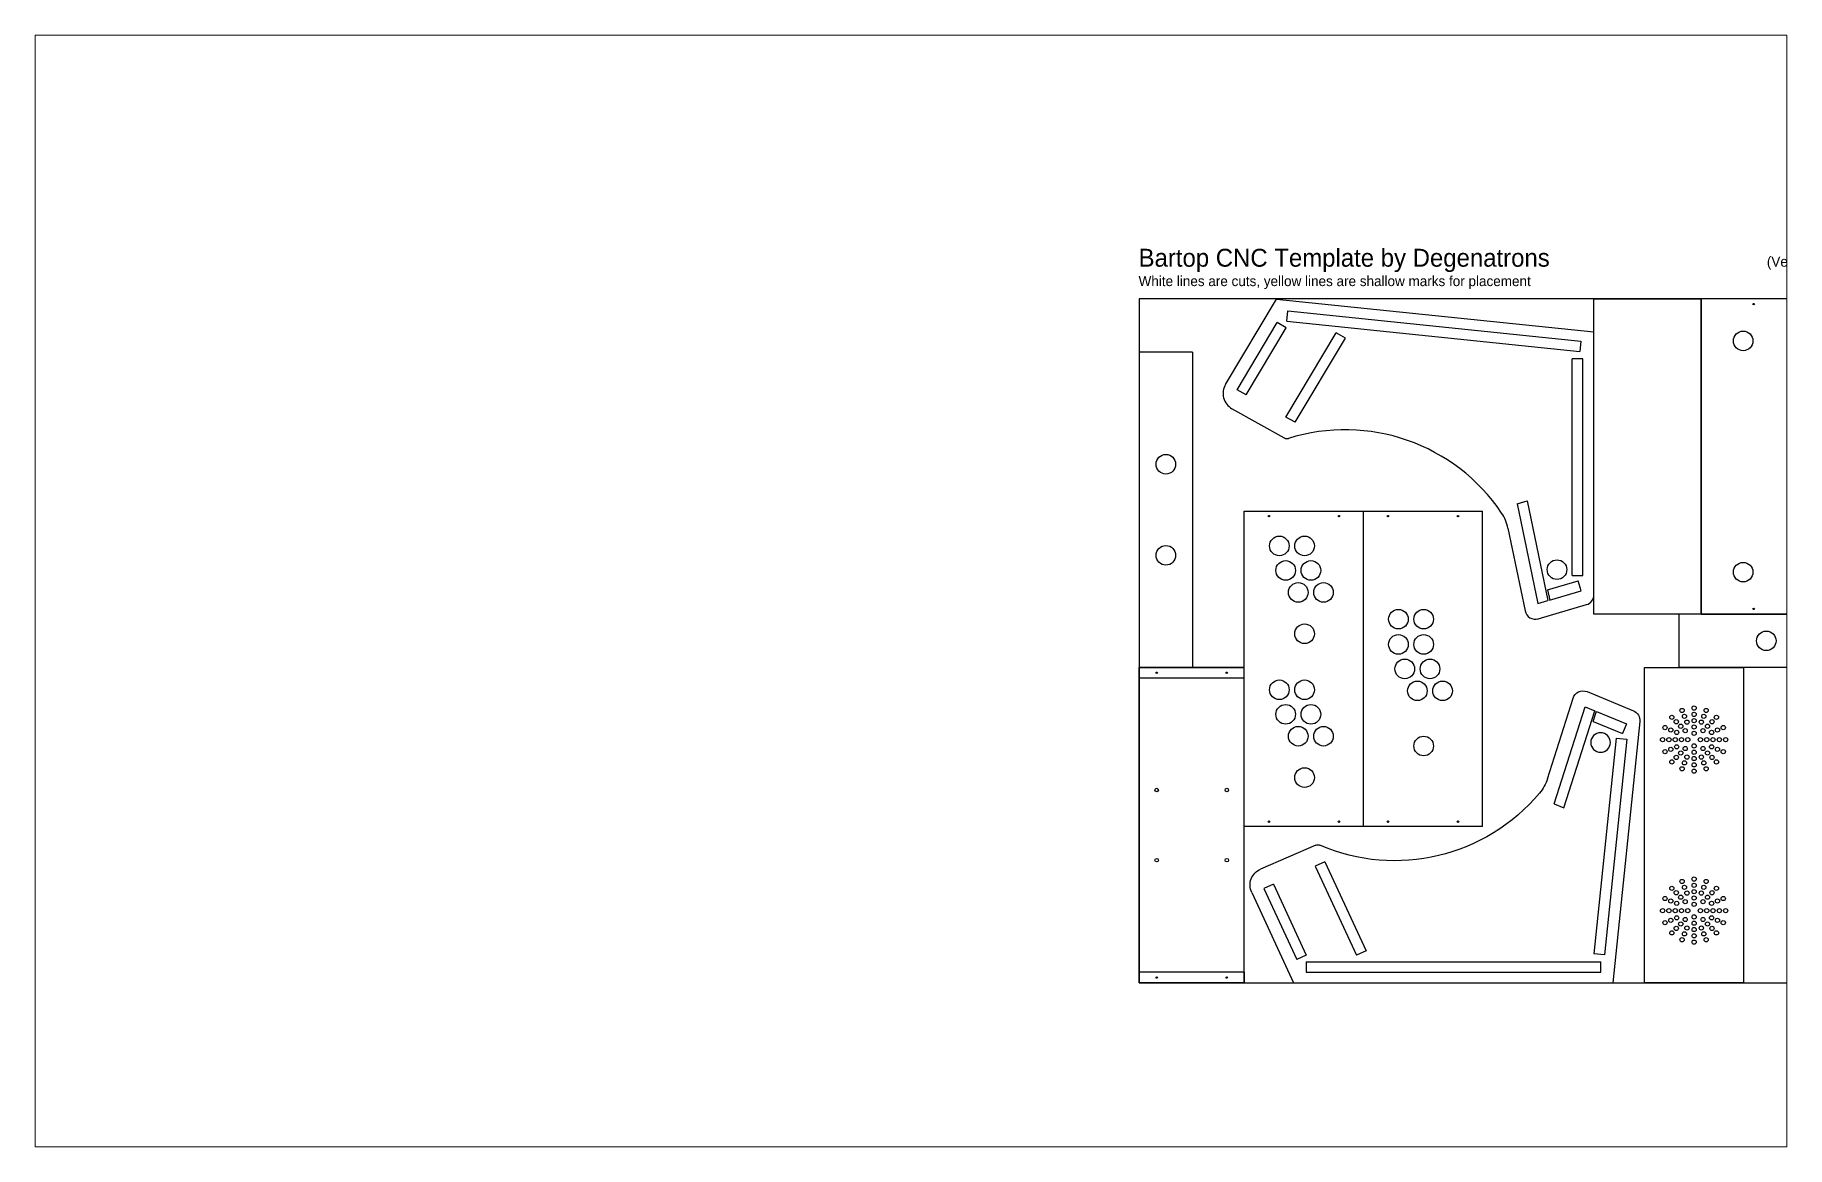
# Paper-space layout 'Sheet1' of a CAD drawing. Header units: millimetres. Extents: x 40 to 364, y 26 to 231.
# The model-space entities are those that its viewports show. They can reach past a viewport. Long polylines and large blocks are cut down to what shows.
import ezdxf

# ---------------------------------------------------------------- set-up
doc = ezdxf.new("R2010")
doc.units = ezdxf.units.MM
doc.layers.add('annotations', color=7, linetype='Continuous')
doc.layers.add('batons', color=7, linetype='Continuous')

# ---------------------------------------------------------------- blocks, each defined once
blk = doc.blocks.new('top')
for p, q in [((-1056.9, 781.2), (-606.9, 781.2)), ((-1056.9, 628.2), (-1056.9, 781.2)), ((-606.9, 781.2), (-606.9, 628.2)), ((-606.9, 628.2), (-1056.9, 628.2))]:
    blk.add_line(p, q)
blk = doc.blocks.new('control panel 1 player')
for p, q in [((23.8, -11.1), (473.8, -11.1)), ((23.8, -181.1), (23.8, -11.1)), ((473.8, -11.1), (473.8, -181.1)), ((23.8, -181.1), (473.8, -181.1))]:
    blk.add_line(p, q)
for centre, radius in [((30.8, -46.1), 1), ((283.8, -61.1), 14), ((319.8, -61.1), 14), ((466.8, -46.1), 1), ((217.5, -88.1), 14), ((248.8, -70.1), 14), ((138.8, -97.1), 14), ((248.8, -106.1), 14), ((283.8, -97.1), 14), ((319.8, -97.1), 14), ((217.5, -124.1), 14), ((30.8, -146.1), 1), ((466.8, -146.1), 1)]:
    blk.add_circle(centre, radius)
blk = doc.blocks.new('monitor bar')
for p, q in [((940.3, 685.7), (940.3, 835.7)), ((1390.3, 835.7), (940.3, 835.7)), ((1390.3, 835.7), (1390.3, 685.7)), ((1390.3, 685.7), (940.3, 685.7))]:
    blk.add_line(p, q)
for centre, radius in [((947.8, 810.7), 1), ((1115.3, 810.7), 2.5), ((1215.3, 810.7), 2.5), ((1382.8, 810.7), 1), ((947.8, 710.7), 1), ((1115.3, 710.7), 2.5), ((1215.3, 710.7), 2.5), ((1382.8, 710.7), 1)]:
    blk.add_circle(centre, radius)
at = {"layer": 'batons', "color": 2}
for p, q in [((940.3, 835.7), (940.3, 685.7)), ((955.3, 835.7), (940.3, 835.7)), ((955.3, 685.7), (955.3, 835.7)), ((1375.3, 835.7), (1390.3, 835.7)), ((1375.3, 835.7), (1375.3, 685.7)), ((1390.3, 835.7), (1390.3, 685.7)), ((940.3, 685.7), (955.3, 685.7)), ((1390.3, 685.7), (1375.3, 685.7))]:
    blk.add_line(p, q, dxfattribs=at)
blk = doc.blocks.new('control panel 2 player')
for p, q in [((-503, 496.6), (-53, 496.6)), ((-503, 326.6), (-503, 496.6)), ((-53, 496.6), (-53, 326.6)), ((-503, 326.6), (-53, 326.6))]:
    blk.add_line(p, q)
for centre, radius in [((-496, 461.6), 1), ((-342.8, 437.6), 14), ((-307.8, 446.6), 14), ((-137.5, 437.6), 14), ((-102.5, 446.6), 14), ((-60, 461.6), 1), ((-374, 419.6), 14), ((-168.8, 419.6), 14), ((-433, 410.6), 14), ((-342.8, 401.6), 14), ((-307.8, 410.6), 14), ((-227.8, 410.6), 14), ((-137.5, 401.6), 14), ((-102.5, 410.6), 14), ((-374, 383.6), 14), ((-168.8, 383.6), 14), ((-496, 361.6), 1), ((-60, 361.6), 1)]:
    blk.add_circle(centre, radius)
blk = doc.blocks.new('baton placement')
at = {"color": 2}
for p, q in [((1228.5, 496.3), (1235.8, 509.4)), ((1235.8, 509.4), (1332, 452)), ((1228.5, 496.3), (1324.3, 439.1)), ((1324.3, 439.1), (1332, 452)), ((1189.4, 426.5), (1196.7, 439.6)), ((1189.4, 426.5), (1309.6, 354.7)), ((1196.7, 439.6), (1317, 367.8)), ((1333.7, 438.3), (1290.4, 20)), ((1348.7, 436.8), (1305.3, 18.5)), ((1333.7, 438.3), (1348.7, 436.8)), ((1309.6, 354.7), (1317, 367.8)), ((1073.2, 109.5), (930.7, 80)), ((1073.2, 109.5), (1077.5, 95.1)), ((930.7, 80), (935, 65.6)), ((1077.5, 95.1), (935, 65.6)), ((950.4, 66.2), (935.5, 63.1)), ((935.7, 63.2), (948.9, 18.4)), ((950.4, 66.2), (963.3, 22.6)), ((970.8, 31), (1279.9, 31)), ((970.8, 31), (970.8, 16)), ((1279.9, 16), (1279.9, 31)), ((948.9, 18.4), (963.3, 22.6)), ((970.8, 16), (1279.9, 16)), ((1305.3, 18.5), (1290.4, 20))]:
    blk.add_line(p, q, dxfattribs=at)
blk = doc.blocks.new('side panel')
for p, q in [((1246.5, 525.8), (1368.4, 453)), ((1170, 441.8), (1211.9, 516.6)), ((1368.4, 453), (1321.4, 0)), ((1041.6, 122.8), (923.4, 98.3)), ((912, 79.4), (932.3, 10.8)), ((946.6, 0), (1321.4, 0))]:
    blk.add_line(p, q)
at = {"color": 2}
blk.add_circle((982.2, 52.7), 14, dxfattribs=at)
for centre, radius, start, end in [((1233.7, 504.4), 25, 59.1534, 150.7512), ((912.4, 355.2), 269.4, 303.9832, 17.4476), ((1176.6, 438.2), 7.5, 150.7512, 197.4476), ((1029.4, 181.5), 60, 281.6894, 303.9832), ((926.4, 83.6), 15, 101.6894, 196.4222), ((946.6, 15), 15, 196.4222, 270)]:
    blk.add_arc(centre, radius, start, end)
at = {"layer": 'batons', "color": 7}
blk.add_blockref('baton placement', (3, 0), dxfattribs=at)
blk = doc.blocks.new('bottom')
for p, q in [((1906.3, 709.5), (1549.3, 709.5)), ((1549.3, 259.5), (1549.3, 709.5)), ((1906.3, 259.5), (1906.3, 709.5)), ((1549.3, 259.5), (1906.3, 259.5))]:
    blk.add_line(p, q)
for centre in [(1624.3, 702), (1831.3, 702), (1624.3, 267), (1831.3, 267)]:
    blk.add_circle(centre, 1)
blk = doc.blocks.new('speaker panel')
for p, q in [((721, 389.4), (863, 389.4)), ((721, -60.6), (721, 389.4)), ((863, -60.6), (863, 389.4)), ((863, -60.6), (721, -60.6))]:
    blk.add_line(p, q)
for centre in [(774.8, 328), (792, 331.4), (792, 322.4), (809.2, 328), (750.4, 303.6), (758.7, 300.2), (760.2, 318.2), (766.5, 311.9), (772.9, 305.5), (778.2, 319.7), (779.3, 299.1), (781.7, 311.4), (792, 313.4), (792, 304.4), (802.3, 311.4), (804.7, 299.1), (805.8, 319.7), (811.1, 305.5), (817.5, 311.9), (823.8, 318.2), (825.3, 300.2), (833.6, 303.6), (747, 286.4), (756, 286.4), (758.7, 272.6), (765, 286.4), (767.1, 296.7), (767.1, 276.1), (774, 286.4), (779.3, 273.7), (783, 286.4), (792, 295.4), (792, 277.4), (801, 286.4), (804.7, 273.7), (810, 286.4), (816.9, 296.7), (816.9, 276.1), (819, 286.4), (825.3, 272.6), (828, 286.4), (837, 286.4), (750.4, 269.2), (760.2, 254.6), (766.5, 261), (772.9, 267.3), (778.2, 253.2), (781.7, 261.5), (792, 268.4), (792, 259.4), (792, 250.4), (802.3, 261.5), (805.8, 253.2), (811.1, 267.3), (817.5, 261), (823.8, 254.6), (833.6, 269.2), (774.8, 244.8), (792, 241.4), (809.2, 244.8), (760.2, 74.2), (774.8, 84), (778.2, 75.7), (792, 87.4), (792, 78.4), (805.8, 75.7), (809.2, 84), (823.8, 74.2), (750.4, 59.6), (758.7, 56.2), (766.5, 67.9), (767.1, 52.7), (772.9, 61.5), (779.3, 55.1), (781.7, 67.4), (792, 69.4), (792, 60.4), (792, 51.4), (802.3, 67.4), (804.7, 55.1), (811.1, 61.5), (816.9, 52.7), (817.5, 67.9), (825.3, 56.2), (833.6, 59.6), (747, 42.4), (750.4, 25.2), (756, 42.4), (758.7, 28.6), (765, 42.4), (767.1, 32.1), (772.9, 23.3), (774, 42.4), (779.3, 29.7), (783, 42.4), (792, 33.4), (792, 24.4), (801, 42.4), (804.7, 29.7), (810, 42.4), (811.1, 23.3), (816.9, 32.1), (819, 42.4), (825.3, 28.6), (828, 42.4), (833.6, 25.2), (837, 42.4), (760.2, 10.6), (766.5, 17), (774.8, 0.8), (778.2, 9.2), (781.7, 17.5), (792, 15.4), (792, 6.4), (792, -2.6), (802.3, 17.5), (805.8, 9.2), (809.2, 0.8), (817.5, 17), (823.8, 10.6)]:
    blk.add_circle(centre, 3)
blk = doc.blocks.new('control panel front 3 holes')
at = {"color": 7}
for p, q in [((770, 435.4), (770, 359.4)), ((1220, 435.4), (1220, 359.4)), ((1220, 359.4), (770, 359.4))]:
    blk.add_line(p, q, dxfattribs=at)
blk.add_line((1220, 435.4), (770, 435.4))
for centre in [(895, 397.4), (995, 397.4), (1095, 397.4)]:
    blk.add_circle(centre, 14)
blk = doc.blocks.new('control panel front 2 holes')
for p, q in [((76, 809.4), (0, 809.4)), ((0, 809.4), (0, 359.4)), ((76, 809.4), (76, 359.4)), ((0, 359.4), (76, 359.4))]:
    blk.add_line(p, q)
for centre in [(38, 649.4), (38, 519.4)]:
    blk.add_circle(centre, 14)
blk = doc.blocks.new('back panel')
for p, q in [((1220, 885.4), (802, 885.4)), ((802, 435.4), (802, 885.4)), ((1220, 435.4), (1220, 885.4)), ((802, 435.4), (1220, 435.4))]:
    blk.add_line(p, q)
at = {"color": 2}
for p, q in [((1220, 695.4), (1150, 695.4)), ((1150, 625.4), (1150, 695.4)), ((1220, 625.4), (1150, 625.4))]:
    blk.add_line(p, q, dxfattribs=at)
for centre in [(877, 877.9), (1145, 877.9), (877, 442.9), (1145, 442.9)]:
    blk.add_circle(centre, 1)
for centre, radius in [((1210, 860.4), 4), ((862, 825.4), 14), ((862, 495.4), 14)]:
    blk.add_circle(centre, radius, dxfattribs=at)
at = {"color": 7}
for centre in [(1122.5, 830.4), (1142.5, 830.4), (1162.5, 830.4), (1182.5, 830.4), (1122.5, 810.4), (1142.5, 810.4), (1162.5, 810.4), (1182.5, 810.4), (1122.5, 790.4), (1122.5, 770.4), (1142.5, 790.4), (1142.5, 770.4), (1162.5, 790.4), (1162.5, 770.4), (1182.5, 790.4), (1182.5, 770.4), (1122.5, 750.4), (1142.5, 750.4), (1162.5, 750.4), (1182.5, 750.4), (1122.5, 730.4), (1142.5, 730.4), (1162.5, 730.4), (1182.5, 730.4), (1122.5, 710.4), (1122.5, 690.4), (1122.5, 670.4), (1122.5, 650.4), (1122.5, 630.4), (1122.5, 610.4), (1122.5, 590.4), (1122.5, 570.4), (1142.5, 590.4), (1142.5, 570.4), (1162.5, 590.4), (1162.5, 570.4), (1182.5, 590.4), (1182.5, 570.4), (1122.5, 550.4), (1142.5, 550.4), (1162.5, 550.4), (1182.5, 550.4), (1122.5, 530.4), (1142.5, 530.4), (1162.5, 530.4), (1182.5, 530.4), (1122.5, 510.4), (1142.5, 510.4), (1162.5, 510.4), (1182.5, 510.4), (1122.5, 490.4), (1142.5, 490.4), (1162.5, 490.4), (1182.5, 490.4)]:
    blk.add_circle(centre, 5, dxfattribs=at)

msp = doc.modelspace()

# ---------------------------------------------------------------- linework, layer by layer
at = {"color": 7}
for p, q in [((1220, 885.4), (0, 885.4)), ((0, 885.4), (0, -90.6)), ((0, -90.6), (1220, -90.6))]:
    msp.add_line(p, q, dxfattribs=at)

# ---------------------------------------------------------------- block references
for name, p, rotation in [('side panel', (649, -483.2), 90), ('control panel 2 player', (646.6, 635.3), 90), ('monitor bar', (-685.7, 1299.7), -90.00000000000001)]:
    msp.add_blockref(name, p, dxfattribs=dict(at, rotation=rotation))
at = {"rotation": 90}
for name, p in [('top', (1430.2, 1492.4)), ('control panel 1 player', (308.9, 108.5))]:
    msp.add_blockref(name, p, dxfattribs=at)
at = {"color": 3}
for name, p in [('back panel', (0, 0)), ('control panel front 2 holes', (0, 0)), ('control panel front 3 holes', (0, 0)), ('speaker panel', (0, -30)), ('bottom', (-686.3, -350.1))]:
    msp.add_blockref(name, p, dxfattribs=at)
at = {"color": 7, "xscale": -1.000000000000004, "rotation": 84.0765985223856}
msp.add_blockref('side panel', (812.2, 1223.8), dxfattribs=at)

# ---------------------------------------------------------------- texts
at = {"color": 3}
msp.add_text('White lines are cuts, yellow lines are shallow marks for placement', height=14.4, dxfattribs=at).set_placement((-0.9, 903.6))
at = {"layer": 'annotations', "color": 3}
for s, height, p in [('Bartop CNC Template by Degenatrons', 25.551, (-0.9, 931.3)), ('  (Version 2.4 08/09/2012)', 14.408, (885.1, 931.3))]:
    msp.add_text(s, height=height, dxfattribs=at).set_placement(p)

psp = doc.layouts.new('Sheet1')

# ---------------------------------------------------------------- viewports
at = {"layer": '0'}
psp.add_viewport(center=(202.5, 128.5), size=(324, 205.6), view_center_point=(-325.76, 468.5), view_height=1586.7627, dxfattribs=at)

doc.saveas('drawing.dxf')
